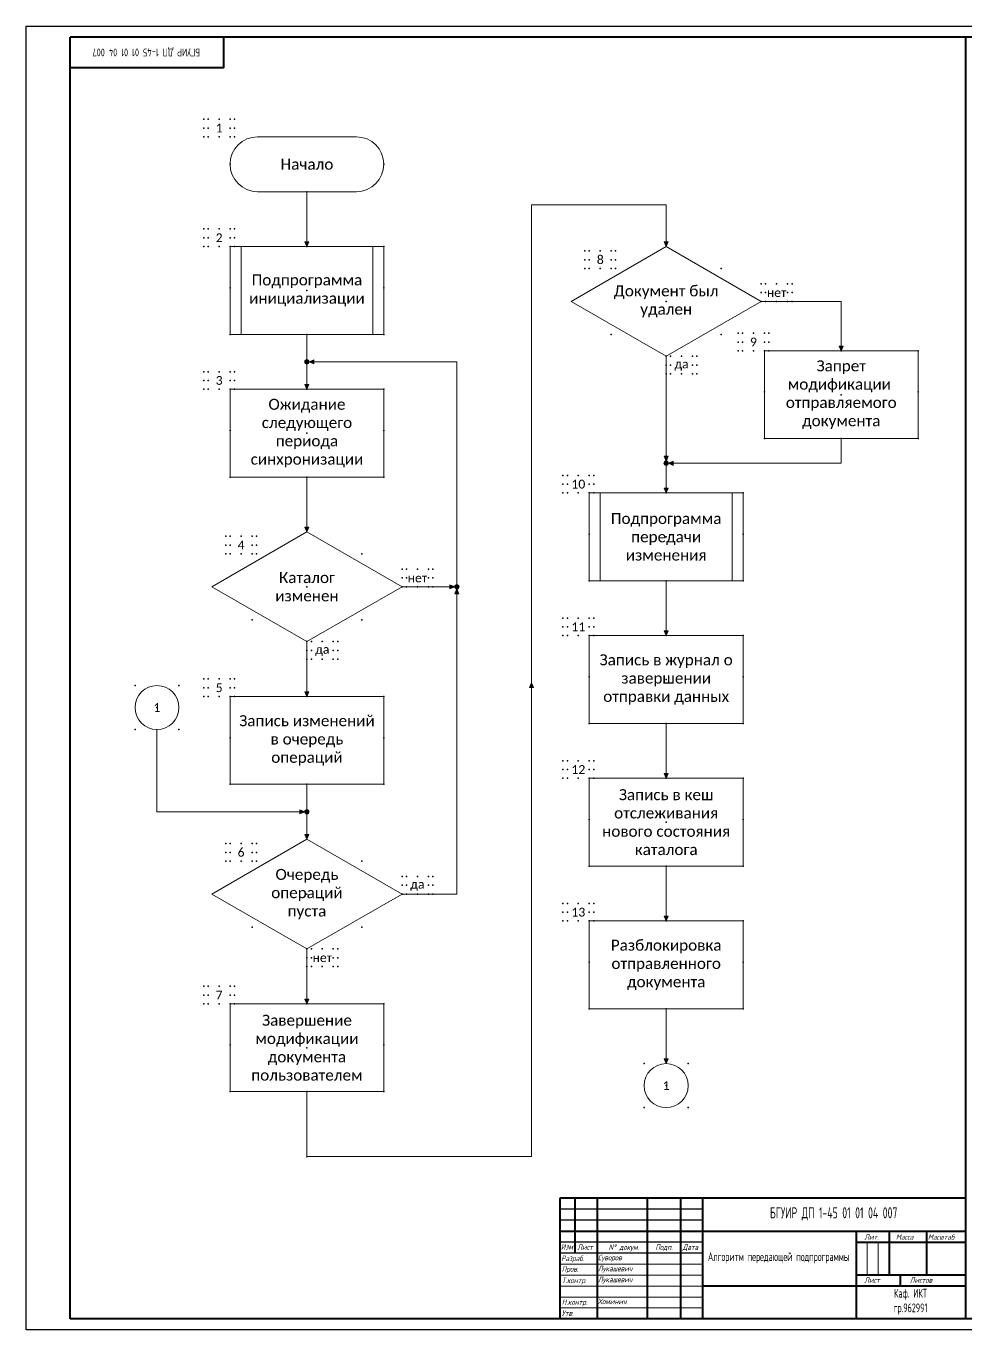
# Model space of a CAD drawing. Extents: x -285 to 1165, y -1314 to -720.
# Drawn here: x -285 to 143, y -1314 to -720 of the extents above; entities that cross this region are included whole.
import ezdxf

# ---------------------------------------------------------------- set-up
doc = ezdxf.new("R2010")
doc.units = 0
doc.header["$MEASUREMENT"] = 0
doc.layers.get('0').update_dxf_attribs({"linetype": 'CONTINUOUS'})
doc.layers.add('KONTUR', color=7, linetype='CONTINUOUS')
doc.layers.add('Тонкие', color=7, linetype='CONTINUOUS')
doc.layers.add('Невидимка', color=131, linetype='CONTINUOUS', plot=False)
for name, color, linetype, lineweight in [('Основная', 7, 'CONTINUOUS', 40), ('Схема', 50, 'CONTINUOUS', 20), ('текст', 7, 'CONTINUOUS', 20), ('тонкая', 7, 'CONTINUOUS', 20)]:
    doc.layers.add(name, color=color, linetype=linetype, lineweight=lineweight)
doc.styles.add('ЕСКД', font='eskd15.shx', dxfattribs={"width": 0.8})
doc.styles.add('стиль1', font='romans.shx', dxfattribs={"width": 0.75, "oblique": 15, "height": 3.5})

msp = doc.modelspace()

# ---------------------------------------------------------------- hatches: boundary and pattern name
at = {"layer": 'Схема'}
h = msp.add_hatch(color=256, dxfattribs=at)
h.dxf.hatch_style = 1
h.paths.add_polyline_path([(-156.43, -818.44), (-157.36, -818.44), (-157.36, -820.62)])
h.paths.add_polyline_path([(-157.36, -818.44), (-158.3, -818.44), (-157.36, -820.62)])
h = msp.add_hatch(color=256, dxfattribs=at)
h.dxf.hatch_style = 1
h.paths.add_polyline_path([(7.17, -818.44), (6.23, -818.44), (6.23, -820.62)])
h.paths.add_polyline_path([(6.23, -818.44), (5.3, -818.44), (6.23, -820.62)])
h = msp.add_hatch(color=256, dxfattribs=at)
h.dxf.hatch_style = 1
h.paths.add_polyline_path([(86.9, -865.94), (85.96, -865.94), (85.96, -868.12)])
h.paths.add_polyline_path([(85.96, -865.94), (85.03, -865.94), (85.96, -868.12)])
h = msp.add_hatch(color=256, dxfattribs=at)
h.dxf.hatch_style = 1
h.paths.add_polyline_path([(-157.36, -872.12), (-157.36, -874.12, 0.414214), (-156.36, -873.12, 0.414214)])
h.paths.add_polyline_path([(-157.36, -872.12, 0.414214), (-158.36, -873.12, 0.414214), (-157.36, -874.12)])
h = msp.add_hatch(color=256, dxfattribs=at)
h.dxf.hatch_style = 1
h.paths.add_polyline_path([(-154.22, -874.05), (-154.22, -873.11), (-156.41, -873.11)])
h.paths.add_polyline_path([(-154.22, -873.11), (-154.22, -872.18), (-156.41, -873.11)])
h = msp.add_hatch(color=256, dxfattribs=at)
h.dxf.hatch_style = 1
h.paths.add_polyline_path([(-156.43, -883.44), (-157.36, -883.44), (-157.36, -885.62)])
h.paths.add_polyline_path([(-157.36, -883.44), (-158.3, -883.44), (-157.36, -885.62)])
h = msp.add_hatch(color=256, dxfattribs=at)
h.dxf.hatch_style = 1
h.paths.add_polyline_path([(6.23, -918.37), (6.23, -920.37, 0.414214), (7.23, -919.37, 0.414214)])
h.paths.add_polyline_path([(6.23, -918.37, 0.414214), (5.23, -919.37, 0.414214), (6.23, -920.37)])
h = msp.add_hatch(color=256, dxfattribs=at)
h.dxf.hatch_style = 1
h.paths.add_polyline_path([(7.17, -916.19), (6.23, -916.19), (6.23, -918.37)])
h.paths.add_polyline_path([(6.23, -916.19), (5.3, -916.19), (6.23, -918.37)])
h = msp.add_hatch(color=256, dxfattribs=at)
h.dxf.hatch_style = 1
h.paths.add_polyline_path([(9.42, -920.31), (9.42, -919.37), (7.23, -919.37)])
h.paths.add_polyline_path([(9.42, -919.37), (9.42, -918.44), (7.23, -919.37)])
h = msp.add_hatch(color=256, dxfattribs=at)
h.dxf.hatch_style = 1
h.paths.add_polyline_path([(7.17, -930.69), (6.23, -930.69), (6.23, -932.87)])
h.paths.add_polyline_path([(6.23, -930.69), (5.3, -930.69), (6.23, -932.87)])
h = msp.add_hatch(color=256, dxfattribs=at)
h.dxf.hatch_style = 1
h.paths.add_polyline_path([(-156.43, -948.44), (-157.36, -948.44), (-157.36, -950.62)])
h.paths.add_polyline_path([(-157.36, -948.44), (-158.3, -948.44), (-157.36, -950.62)])
h = msp.add_hatch(color=256, dxfattribs=at)
h.dxf.hatch_style = 1
h.paths.add_polyline_path([(-92.25, -974.69), (-92.25, -975.62), (-90.07, -975.62)])
h.paths.add_polyline_path([(-92.25, -975.62), (-92.25, -976.56), (-90.07, -975.62)])
h = msp.add_hatch(color=256, dxfattribs=at)
h.dxf.hatch_style = 1
h.paths.add_polyline_path([(-89.06, -974.62), (-89.06, -976.62, 0.414214), (-88.06, -975.62, 0.414214)])
h.paths.add_polyline_path([(-89.06, -974.62, 0.414214), (-90.06, -975.62, 0.414214), (-89.06, -976.62)])
h = msp.add_hatch(color=256, dxfattribs=at)
h.dxf.hatch_style = 1
h.paths.add_polyline_path([(-90, -978.81), (-89.06, -978.81), (-89.06, -976.62)])
h.paths.add_polyline_path([(-89.06, -978.81), (-88.12, -978.81), (-89.06, -976.62)])
h = msp.add_hatch(color=256, dxfattribs=at)
h.dxf.hatch_style = 1
h.paths.add_polyline_path([(7.17, -995.69), (6.23, -995.69), (6.23, -997.87)])
h.paths.add_polyline_path([(6.23, -995.69), (5.3, -995.69), (6.23, -997.87)])
h = msp.add_hatch(color=256, dxfattribs=at)
h.dxf.hatch_style = 1
h.paths.add_polyline_path([(-56.03, -1021.57), (-55.09, -1021.57), (-55.09, -1019.38)])
h.paths.add_polyline_path([(-55.09, -1021.57), (-54.16, -1021.57), (-55.09, -1019.38)])
h = msp.add_hatch(color=256, dxfattribs=at)
h.dxf.hatch_style = 1
h.paths.add_polyline_path([(-156.43, -1023.44), (-157.36, -1023.44), (-157.36, -1025.62)])
h.paths.add_polyline_path([(-157.36, -1023.44), (-158.3, -1023.44), (-157.36, -1025.62)])
h = msp.add_hatch(color=256, dxfattribs=at)
h.dxf.hatch_style = 1
h.paths.add_polyline_path([(7.17, -1060.69), (6.23, -1060.69), (6.23, -1062.87)])
h.paths.add_polyline_path([(6.23, -1060.69), (5.3, -1060.69), (6.23, -1062.87)])
h = msp.add_hatch(color=256, dxfattribs=at)
h.dxf.hatch_style = 1
h.paths.add_polyline_path([(-160.56, -1077.19), (-160.56, -1078.12), (-158.37, -1078.12)])
h.paths.add_polyline_path([(-160.56, -1078.12), (-160.56, -1079.06), (-158.37, -1078.12)])
h = msp.add_hatch(color=256, dxfattribs=at)
h.dxf.hatch_style = 1
h.paths.add_polyline_path([(-157.36, -1077.12), (-157.36, -1079.12, 0.414214), (-156.36, -1078.12, 0.414214)])
h.paths.add_polyline_path([(-157.36, -1077.12, 0.414214), (-158.36, -1078.12, 0.414214), (-157.36, -1079.12)])
h = msp.add_hatch(color=256, dxfattribs=at)
h.dxf.hatch_style = 1
h.paths.add_polyline_path([(-156.43, -1088.44), (-157.36, -1088.44), (-157.36, -1090.62)])
h.paths.add_polyline_path([(-157.36, -1088.44), (-158.3, -1088.44), (-157.36, -1090.62)])
h = msp.add_hatch(color=256, dxfattribs=at)
h.dxf.hatch_style = 1
h.paths.add_polyline_path([(-156.43, -1088.44), (-157.36, -1088.44), (-157.36, -1090.62)])
h.paths.add_polyline_path([(-157.36, -1088.44), (-158.3, -1088.44), (-157.36, -1090.62)])
h = msp.add_hatch(color=256, dxfattribs=at)
h.dxf.hatch_style = 1
h.paths.add_polyline_path([(7.17, -1125.69), (6.23, -1125.69), (6.23, -1127.87)])
h.paths.add_polyline_path([(6.23, -1125.69), (5.3, -1125.69), (6.23, -1127.87)])
h = msp.add_hatch(color=256, dxfattribs=at)
h.dxf.hatch_style = 1
h.paths.add_polyline_path([(-156.43, -1163.44), (-157.36, -1163.44), (-157.36, -1165.62)])
h.paths.add_polyline_path([(-157.36, -1163.44), (-158.3, -1163.44), (-157.36, -1165.62)])
h = msp.add_hatch(color=256, dxfattribs=at)
h.dxf.hatch_style = 1
h.paths.add_polyline_path([(-156.43, -1163.44), (-157.36, -1163.44), (-157.36, -1165.62)])
h.paths.add_polyline_path([(-157.36, -1163.44), (-158.3, -1163.44), (-157.36, -1165.62)])
h = msp.add_hatch(color=256, dxfattribs=at)
h.dxf.hatch_style = 1
h.paths.add_polyline_path([(7.17, -1190.69), (6.23, -1190.69), (6.23, -1192.87)])
h.paths.add_polyline_path([(6.23, -1190.69), (5.3, -1190.69), (6.23, -1192.87)])
h = msp.add_hatch(color=256, dxfattribs=at)
h.dxf.hatch_style = 1
h.paths.add_polyline_path([(7.17, -1190.69), (6.23, -1190.69), (6.23, -1192.87)])
h.paths.add_polyline_path([(6.23, -1190.69), (5.3, -1190.69), (6.23, -1192.87)])

# ---------------------------------------------------------------- linework, layer by layer
for p, q in [((22.74, -1259.18), (-42.26, -1259.18)), ((22.74, -1264.18), (-42.26, -1264.18)), ((22.74, -1274.18), (-42.26, -1274.18)), ((22.74, -1279.18), (-42.26, -1279.18))]:
    msp.add_line(p, q)
at = {"layer": 'KONTUR'}
for p, q in [((-285.26, -1314.18), (-285.26, -720.18)), ((-285.26, -720.18), (555.74, -720.18)), ((555.74, -1314.18), (-285.26, -1314.18))]:
    msp.add_line(p, q, dxfattribs=at)
at = {"layer": 'Невидимка'}
for p in [(-204.36, -762.62), (-202.36, -762.62), (-197.36, -762.62), (-192.36, -762.62), (-190.36, -762.62), (-204.36, -766.62), (-204.36, -770.62), (-202.36, -766.62), (-202.36, -770.62), (-197.36, -770.62), (-192.36, -766.62), (-192.36, -770.62), (-190.36, -766.62), (-190.36, -770.62), (-192.36, -783.12), (-122.36, -783.12), (-157.36, -795.62), (-204.36, -812.62), (-202.36, -812.62), (-197.36, -812.62), (-192.36, -812.62), (-190.36, -812.62), (-204.36, -816.62), (-202.36, -816.62), (-192.36, -816.62), (-190.36, -816.62), (-204.36, -820.62), (-202.36, -820.62), (-197.36, -820.62), (-192.36, -820.62), (-192.36, -820.62), (-190.36, -820.62), (-157.36, -820.62), (-122.36, -820.62), (-30.77, -822.62), (-28.77, -822.62), (-23.77, -822.62), (-18.77, -822.62), (-16.77, -822.62), (-30.77, -826.62), (-30.77, -830.62), (-28.77, -826.62), (-28.77, -830.62), (-23.77, -830.62), (-18.77, -826.62), (-18.77, -830.62), (-18.77, -830.62), (-16.77, -826.62), (-16.77, -830.62), (31.23, -830.62), (-192.36, -839.37), (-157.36, -840.62), (-157.36, -840.62), (-122.36, -839.37), (49.54, -837.62), (49.54, -841.62), (51.54, -837.62), (51.54, -841.62), (56.54, -837.62), (61.54, -837.62), (61.54, -841.62), (63.54, -837.62), (63.54, -841.62), (6.23, -845.62), (49.54, -845.62), (51.54, -845.62), (56.54, -845.62), (61.54, -845.62), (63.54, -845.62), (-192.36, -860.62), (-157.36, -860.62), (-122.36, -860.62), (-18.77, -860.62), (31.23, -860.62), (38.96, -860.12), (40.96, -860.12), (45.96, -860.12), (50.96, -860.12), (52.96, -860.12), (38.96, -864.12), (40.96, -864.12), (50.96, -864.12), (52.96, -864.12), (6.23, -870.62), (8.23, -870.62), (13.23, -870.62), (18.23, -870.62), (20.23, -870.62), (38.96, -868.12), (40.96, -868.12), (45.96, -868.12), (50.96, -868.12), (50.96, -868.12), (50.96, -868.12), (52.96, -868.12), (85.96, -868.12), (85.96, -868.12), (120.96, -868.12), (120.96, -868.12), (-204.36, -877.62), (-202.36, -877.62), (-197.36, -877.62), (-192.36, -877.62), (-190.36, -877.62), (6.23, -874.62), (6.23, -878.62), (8.23, -874.62), (8.23, -878.62), (13.23, -878.62), (18.23, -874.62), (18.23, -878.62), (20.23, -874.62), (20.23, -878.62), (-204.36, -881.62), (-202.36, -881.62), (-192.36, -881.62), (-190.36, -881.62), (-204.36, -885.62), (-202.36, -885.62), (-197.36, -885.62), (-192.36, -885.62), (-192.36, -885.62), (-190.36, -885.62), (-157.36, -885.62), (-122.36, -885.62), (50.96, -886.87), (50.96, -886.87), (85.96, -888.12), (85.96, -888.12), (85.96, -888.12), (85.96, -888.12), (120.96, -886.87), (120.96, -886.87), (-192.36, -904.37), (-157.36, -905.62), (-157.36, -905.62), (-122.36, -904.37), (50.96, -908.12), (50.96, -908.12), (85.96, -908.12), (85.96, -908.12), (120.96, -908.12), (120.96, -908.12), (-192.36, -925.62), (-157.36, -925.62), (-122.36, -925.62), (-40.77, -924.87), (-38.77, -924.87), (-33.77, -924.87), (-28.77, -924.87), (-26.77, -924.87), (-40.77, -928.87), (-38.77, -928.87), (-28.77, -928.87), (-26.77, -928.87), (-40.77, -932.87), (-38.77, -932.87), (-33.77, -932.87), (-28.77, -932.87), (-28.77, -932.87), (-26.77, -932.87), (6.23, -932.87), (41.23, -932.87), (-194.36, -952.62), (-192.36, -952.62), (-187.36, -952.62), (-182.36, -952.62), (-180.36, -952.62), (-28.77, -951.62), (6.23, -952.87), (6.23, -952.87), (41.23, -951.62), (-194.36, -956.62), (-194.36, -960.62), (-192.36, -956.62), (-192.36, -960.62), (-187.36, -960.62), (-182.36, -956.62), (-182.36, -960.62), (-182.36, -960.62), (-180.36, -956.62), (-180.36, -960.62), (-132.36, -960.62), (-114.06, -967.62), (-112.06, -967.62), (-107.06, -967.62), (-102.06, -967.62), (-100.06, -967.62), (-114.06, -971.62), (-112.06, -971.62), (-102.06, -971.62), (-100.06, -971.62), (-28.77, -972.87), (6.23, -972.87), (41.23, -972.87), (-157.36, -975.62), (-114.06, -975.62), (-112.06, -975.62), (-107.06, -975.62), (-102.06, -975.62), (-100.06, -975.62), (-182.36, -990.62), (-132.36, -990.62), (-40.77, -989.87), (-38.77, -989.87), (-33.77, -989.87), (-28.77, -989.87), (-26.77, -989.87), (-40.77, -993.87), (-40.77, -997.87), (-38.77, -993.87), (-38.77, -997.87), (-33.77, -997.87), (-28.77, -993.87), (-28.77, -997.87), (-28.77, -997.87), (-26.77, -993.87), (-26.77, -997.87), (6.23, -997.87), (41.23, -997.87), (-157.36, -1000.62), (-155.36, -1000.62), (-150.36, -1000.62), (-145.36, -1000.62), (-143.36, -1000.62), (-157.36, -1004.62), (-157.36, -1008.62), (-155.36, -1004.62), (-155.36, -1008.62), (-150.36, -1008.62), (-145.36, -1004.62), (-145.36, -1008.62), (-143.36, -1004.62), (-143.36, -1008.62), (-235.66, -1020.62), (-215.66, -1020.62), (-204.36, -1017.62), (-204.36, -1021.62), (-202.36, -1017.62), (-202.36, -1021.62), (-197.36, -1017.62), (-192.36, -1017.62), (-192.36, -1021.62), (-190.36, -1017.62), (-190.36, -1021.62), (-28.77, -1016.62), (6.23, -1017.87), (6.23, -1017.87), (41.23, -1016.62), (-204.36, -1025.62), (-202.36, -1025.62), (-197.36, -1025.62), (-192.36, -1025.62), (-192.36, -1025.62), (-192.36, -1025.62), (-190.36, -1025.62), (-157.36, -1025.62), (-157.36, -1025.62), (-122.36, -1025.62), (-122.36, -1025.62), (-225.66, -1030.62), (-225.66, -1030.62), (-28.77, -1037.87), (6.23, -1037.87), (41.23, -1037.87), (-235.66, -1040.62), (-215.66, -1040.62), (-192.36, -1044.37), (-192.36, -1044.37), (-122.36, -1044.37), (-122.36, -1044.37), (-157.36, -1045.62), (-157.36, -1045.62), (-157.36, -1045.62), (-157.36, -1045.62), (-40.77, -1054.87), (-38.77, -1054.87), (-33.77, -1054.87), (-28.77, -1054.87), (-26.77, -1054.87), (-40.77, -1058.87), (-40.77, -1062.87), (-38.77, -1058.87), (-38.77, -1062.87), (-33.77, -1062.87), (-28.77, -1058.87), (-28.77, -1062.87), (-28.77, -1062.87), (-26.77, -1058.87), (-26.77, -1062.87), (6.23, -1062.87), (41.23, -1062.87), (-192.36, -1065.62), (-192.36, -1065.62), (-157.36, -1065.62), (-157.36, -1065.62), (-122.36, -1065.62), (-122.36, -1065.62), (-28.77, -1081.62), (6.23, -1082.87), (6.23, -1082.87), (41.23, -1081.62), (-194.36, -1092.62), (-192.36, -1092.62), (-187.36, -1092.62), (-182.36, -1092.62), (-180.36, -1092.62), (-194.36, -1096.62), (-192.36, -1096.62), (-182.36, -1096.62), (-180.36, -1096.62), (-194.36, -1100.62), (-192.36, -1100.62), (-187.36, -1100.62), (-182.36, -1100.62), (-182.36, -1100.62), (-180.36, -1100.62), (-132.36, -1100.62), (-28.77, -1102.87), (6.23, -1102.87), (41.23, -1102.87), (-114.06, -1107.62), (-112.06, -1107.62), (-107.06, -1107.62), (-102.06, -1107.62), (-100.06, -1107.62), (-157.36, -1115.62), (-114.06, -1111.62), (-114.06, -1115.62), (-112.06, -1111.62), (-112.06, -1115.62), (-107.06, -1115.62), (-102.06, -1111.62), (-102.06, -1115.62), (-100.06, -1111.62), (-100.06, -1115.62), (-40.77, -1119.87), (-38.77, -1119.87), (-33.77, -1119.87), (-28.77, -1119.87), (-26.77, -1119.87), (-40.77, -1123.87), (-40.77, -1127.87), (-38.77, -1123.87), (-38.77, -1127.87), (-33.77, -1127.87), (-28.77, -1123.87), (-28.77, -1127.87), (-28.77, -1127.87), (-28.77, -1127.87), (-26.77, -1123.87), (-26.77, -1127.87), (6.23, -1127.87), (6.23, -1127.87), (41.23, -1127.87), (41.23, -1127.87), (-182.36, -1130.62), (-132.36, -1130.62), (-157.36, -1140.62), (-157.36, -1144.62), (-155.36, -1140.62), (-155.36, -1144.62), (-150.36, -1140.62), (-145.36, -1140.62), (-145.36, -1144.62), (-143.36, -1140.62), (-143.36, -1144.62), (-157.36, -1148.62), (-155.36, -1148.62), (-150.36, -1148.62), (-145.36, -1148.62), (-143.36, -1148.62), (-28.77, -1146.62), (-28.77, -1146.62), (6.23, -1147.87), (6.23, -1147.87), (6.23, -1147.87), (6.23, -1147.87), (41.23, -1146.62), (41.23, -1146.62), (-204.36, -1157.62), (-202.36, -1157.62), (-197.36, -1157.62), (-192.36, -1157.62), (-190.36, -1157.62), (-204.36, -1161.62), (-202.36, -1161.62), (-192.36, -1161.62), (-190.36, -1161.62), (-204.36, -1165.62), (-202.36, -1165.62), (-197.36, -1165.62), (-192.36, -1165.62), (-192.36, -1165.62), (-192.36, -1165.62), (-190.36, -1165.62), (-157.36, -1165.62), (-157.36, -1165.62), (-122.36, -1165.62), (-122.36, -1165.62), (-28.77, -1167.87), (-28.77, -1167.87), (6.23, -1167.87), (6.23, -1167.87), (41.23, -1167.87), (41.23, -1167.87), (-192.36, -1184.37), (-192.36, -1184.37), (-157.36, -1185.62), (-157.36, -1185.62), (-157.36, -1185.62), (-157.36, -1185.62), (-122.36, -1184.37), (-122.36, -1184.37), (-3.77, -1192.87), (16.23, -1192.87), (-192.36, -1205.62), (-192.36, -1205.62), (-157.36, -1205.62), (-157.36, -1205.62), (-122.36, -1205.62), (-122.36, -1205.62), (6.23, -1202.87), (6.23, -1202.87), (-3.77, -1212.87), (16.23, -1212.87)]:
    msp.add_point(p, dxfattribs=at)
at = {"layer": 'Основная'}
for p, q in [((-265.26, -1269.18), (-265.26, -725.18)), ((550.74, -725.18), (-265.26, -725.18)), ((-195.26, -739.18), (-195.26, -725.18)), ((142.74, -1309.18), (142.74, -725.18)), ((-195.26, -739.18), (-265.26, -739.18)), ((-42.26, -1254.18), (-42.26, -1309.18)), ((142.74, -1254.18), (-42.26, -1254.18)), ((-35.26, -1279.18), (-35.26, -1254.18)), ((-25.26, -1254.18), (-25.26, -1309.18)), ((-2.26, -1309.18), (-2.26, -1254.18)), ((12.74, -1254.18), (12.74, -1309.18)), ((22.74, -1254.18), (22.74, -1309.18)), ((-265.26, -1309.18), (-265.26, -1269.18)), ((-42.26, -1269.18), (142.74, -1269.18)), ((92.74, -1269.18), (92.74, -1309.18)), ((107.74, -1269.18), (107.74, -1289.18)), ((124.74, -1269.18), (124.74, -1289.18)), ((92.74, -1274.18), (142.74, -1274.18)), ((142.74, -1294.18), (22.74, -1294.18)), ((142.74, -1289.18), (92.74, -1289.18)), ((112.74, -1289.18), (112.74, -1294.18)), ((550.74, -1309.18), (-265.26, -1309.18))]:
    msp.add_line(p, q, dxfattribs=at)
at = {"layer": 'Схема'}
for p, q in [((-179.86, -770.62), (-134.86, -770.62)), ((-179.86, -795.62), (-134.86, -795.62)), ((-157.36, -795.62), (-157.36, -820.62)), ((-55.09, -801.63), (6.23, -801.63)), ((-55.09, -1235.13), (-55.09, -801.63)), ((6.23, -801.63), (6.23, -820.62)), ((-158.3, -818.44), (-157.36, -820.62)), ((-158.3, -818.44), (-156.43, -818.44)), ((-156.43, -818.44), (-157.36, -820.62)), ((5.3, -818.44), (6.23, -820.62)), ((5.3, -818.44), (7.17, -818.44)), ((7.17, -818.44), (6.23, -820.62)), ((-192.36, -820.62), (-122.36, -820.62)), ((-192.36, -820.62), (-192.36, -860.62)), ((-187.36, -820.62), (-187.36, -860.62)), ((-127.36, -820.62), (-127.36, -860.62)), ((-122.36, -820.62), (-122.36, -860.62)), ((6.23, -820.62), (-37.07, -845.62)), ((6.23, -820.62), (49.54, -845.62)), ((6.23, -870.62), (-37.07, -845.62)), ((6.23, -870.62), (49.54, -845.62)), ((49.54, -845.62), (85.96, -845.62)), ((85.96, -845.62), (85.96, -868.12)), ((-192.36, -860.62), (-122.36, -860.62)), ((-157.36, -873.12), (-157.36, -860.62)), ((85.03, -865.94), (85.96, -868.12)), ((85.03, -865.94), (86.9, -865.94)), ((86.9, -865.94), (85.96, -868.12)), ((-157.36, -873.12), (-157.36, -885.62)), ((-157.36, -873.12), (-89.06, -873.12)), ((-154.22, -872.18), (-156.41, -873.11)), ((-154.22, -874.05), (-156.41, -873.11)), ((-154.22, -872.18), (-154.22, -874.05)), ((-89.06, -975.62), (-89.06, -873.12)), ((6.23, -870.62), (6.23, -919.37)), ((50.96, -868.12), (120.96, -868.12)), ((50.96, -868.12), (50.96, -908.12)), ((50.96, -868.12), (120.96, -868.12)), ((50.96, -868.12), (50.96, -908.12)), ((120.96, -868.12), (120.96, -908.12)), ((120.96, -868.12), (120.96, -908.12)), ((-158.3, -883.44), (-157.36, -885.62)), ((-158.3, -883.44), (-156.43, -883.44)), ((-156.43, -883.44), (-157.36, -885.62)), ((-192.36, -885.62), (-122.36, -885.62)), ((-192.36, -885.62), (-192.36, -925.62)), ((-122.36, -885.62), (-122.36, -925.62)), ((50.96, -908.12), (120.96, -908.12)), ((50.96, -908.12), (120.96, -908.12)), ((85.96, -919.37), (85.96, -908.12)), ((5.3, -916.19), (6.23, -918.37)), ((5.3, -916.19), (7.17, -916.19)), ((7.17, -916.19), (6.23, -918.37)), ((6.23, -919.37), (85.96, -919.37)), ((6.23, -920.37), (6.23, -932.87)), ((9.42, -918.44), (7.23, -919.37)), ((9.42, -920.31), (7.23, -919.37)), ((9.42, -918.44), (9.42, -920.31)), ((-192.36, -925.62), (-122.36, -925.62)), ((-157.36, -925.62), (-157.36, -950.62)), ((5.3, -930.69), (6.23, -932.87)), ((5.3, -930.69), (7.17, -930.69)), ((7.17, -930.69), (6.23, -932.87)), ((-28.77, -932.87), (41.23, -932.87)), ((-28.77, -932.87), (-28.77, -972.87)), ((-23.77, -932.87), (-23.77, -972.87)), ((36.23, -932.87), (36.23, -972.87)), ((41.23, -932.87), (41.23, -972.87)), ((-158.3, -948.44), (-157.36, -950.62)), ((-158.3, -948.44), (-156.43, -948.44)), ((-156.43, -948.44), (-157.36, -950.62)), ((-157.36, -950.62), (-200.66, -975.62)), ((-157.36, -950.62), (-114.06, -975.62)), ((-28.77, -972.87), (41.23, -972.87)), ((6.23, -972.87), (6.23, -997.87)), ((-157.36, -1000.62), (-200.66, -975.62)), ((-157.36, -1000.62), (-114.06, -975.62)), ((-114.06, -975.62), (-89.06, -975.62)), ((-92.25, -974.69), (-90.07, -975.62)), ((-92.25, -976.56), (-92.25, -974.69)), ((-92.25, -976.56), (-90.07, -975.62)), ((-90, -978.81), (-89.06, -976.62)), ((-88.12, -978.81), (-90, -978.81)), ((-89.06, -1115.62), (-89.06, -975.62)), ((-88.12, -978.81), (-89.06, -976.62)), ((-28.77, -997.87), (41.23, -997.87)), ((-28.77, -997.87), (-28.77, -1037.87)), ((5.3, -995.69), (6.23, -997.87)), ((5.3, -995.69), (7.17, -995.69)), ((7.17, -995.69), (6.23, -997.87)), ((41.23, -997.87), (41.23, -1037.87)), ((-157.36, -1000.62), (-157.36, -1025.62)), ((-157.36, -1000.62), (-157.36, -1025.62)), ((-56.03, -1021.57), (-55.09, -1019.38)), ((-54.16, -1021.57), (-56.03, -1021.57)), ((-54.16, -1021.57), (-55.09, -1019.38)), ((-192.36, -1025.62), (-122.36, -1025.62)), ((-192.36, -1025.62), (-192.36, -1065.62)), ((-192.36, -1025.62), (-122.36, -1025.62)), ((-192.36, -1025.62), (-192.36, -1065.62)), ((-158.3, -1023.44), (-157.36, -1025.62)), ((-158.3, -1023.44), (-156.43, -1023.44)), ((-156.43, -1023.44), (-157.36, -1025.62)), ((-122.36, -1025.62), (-122.36, -1065.62)), ((-122.36, -1025.62), (-122.36, -1065.62)), ((-28.77, -1037.87), (41.23, -1037.87)), ((6.23, -1037.87), (6.23, -1062.87)), ((-225.66, -1040.62), (-225.66, -1078.12)), ((-28.77, -1062.87), (41.23, -1062.87)), ((-28.77, -1062.87), (-28.77, -1102.87)), ((5.3, -1060.69), (6.23, -1062.87)), ((5.3, -1060.69), (7.17, -1060.69)), ((7.17, -1060.69), (6.23, -1062.87)), ((41.23, -1062.87), (41.23, -1102.87)), ((-192.36, -1065.62), (-122.36, -1065.62)), ((-192.36, -1065.62), (-122.36, -1065.62)), ((-157.36, -1065.62), (-157.36, -1090.62)), ((-157.36, -1065.62), (-157.36, -1090.62)), ((-157.36, -1078.12), (-225.66, -1078.12)), ((-160.56, -1077.19), (-158.37, -1078.12)), ((-160.56, -1079.06), (-160.56, -1077.19)), ((-160.56, -1079.06), (-158.37, -1078.12)), ((-157.36, -1090.62), (-200.66, -1115.62)), ((-158.3, -1088.44), (-157.36, -1090.62)), ((-158.3, -1088.44), (-156.43, -1088.44)), ((-158.3, -1088.44), (-157.36, -1090.62)), ((-158.3, -1088.44), (-156.43, -1088.44)), ((-156.43, -1088.44), (-157.36, -1090.62)), ((-156.43, -1088.44), (-157.36, -1090.62)), ((-157.36, -1090.62), (-114.06, -1115.62)), ((-28.77, -1102.87), (41.23, -1102.87)), ((6.23, -1102.87), (6.23, -1127.87)), ((-157.36, -1140.62), (-200.66, -1115.62)), ((-157.36, -1140.62), (-114.06, -1115.62)), ((-114.06, -1115.62), (-89.06, -1115.62)), ((-28.77, -1127.87), (41.23, -1127.87)), ((-28.77, -1127.87), (-28.77, -1167.87)), ((-28.77, -1127.87), (41.23, -1127.87)), ((-28.77, -1127.87), (-28.77, -1167.87)), ((5.3, -1125.69), (6.23, -1127.87)), ((5.3, -1125.69), (7.17, -1125.69)), ((7.17, -1125.69), (6.23, -1127.87)), ((41.23, -1127.87), (41.23, -1167.87)), ((41.23, -1127.87), (41.23, -1167.87)), ((-157.36, -1140.62), (-157.36, -1165.62)), ((-157.36, -1140.62), (-157.36, -1165.62)), ((-158.3, -1163.44), (-157.36, -1165.62)), ((-158.3, -1163.44), (-156.43, -1163.44)), ((-158.3, -1163.44), (-157.36, -1165.62)), ((-158.3, -1163.44), (-156.43, -1163.44)), ((-156.43, -1163.44), (-157.36, -1165.62)), ((-156.43, -1163.44), (-157.36, -1165.62)), ((-192.36, -1165.62), (-122.36, -1165.62)), ((-192.36, -1165.62), (-192.36, -1205.62)), ((-192.36, -1165.62), (-122.36, -1165.62)), ((-192.36, -1165.62), (-192.36, -1205.62)), ((-122.36, -1165.62), (-122.36, -1205.62)), ((-122.36, -1165.62), (-122.36, -1205.62)), ((-28.77, -1167.87), (41.23, -1167.87)), ((-28.77, -1167.87), (41.23, -1167.87)), ((6.23, -1167.87), (6.23, -1192.87)), ((6.23, -1167.87), (6.23, -1192.87)), ((5.3, -1190.69), (6.23, -1192.87)), ((5.3, -1190.69), (7.17, -1190.69)), ((5.3, -1190.69), (6.23, -1192.87)), ((5.3, -1190.69), (7.17, -1190.69)), ((7.17, -1190.69), (6.23, -1192.87)), ((7.17, -1190.69), (6.23, -1192.87)), ((-192.36, -1205.62), (-122.36, -1205.62)), ((-192.36, -1205.62), (-122.36, -1205.62)), ((-157.36, -1205.62), (-157.36, -1235.62)), ((-157.36, -1235.13), (-55.09, -1235.13))]:
    msp.add_line(p, q, dxfattribs=at)
for centre, radius in [((-157.36, -873.12), 1), ((6.23, -919.37), 1), ((-89.06, -975.62), 1), ((-225.66, -1030.62), 10), ((-157.36, -1078.12), 1), ((6.23, -1202.87), 10)]:
    msp.add_circle(centre, radius, dxfattribs=at)
for centre, start, end in [((-179.86, -783.12), 90, 270), ((-134.86, -783.12), 270, 90)]:
    msp.add_arc(centre, 12.5, start, end, dxfattribs=at)
at = {"layer": 'тонкая'}
for p, q in [((97.72, -1274.39), (97.72, -1289.18)), ((102.8, -1274.39), (102.8, -1289.18)), ((-42.26, -1284.18), (22.74, -1284.18)), ((22.74, -1289.18), (-42.26, -1289.18)), ((22.74, -1294.18), (-42.26, -1294.18))]:
    msp.add_line(p, q, dxfattribs=at)
for points in [[(-42.26, -1299.18), (22.74, -1299.18)], [(-42.26, -1304.18), (22.74, -1304.18)]]:
    msp.add_lwpolyline(points, dxfattribs=at)

# ---------------------------------------------------------------- texts
at = {"layer": 'Схема', "attachment_point": 5}
for s, width, gutter_width, insert, char_height in [('{\\fCalibri|b0|i0|c0|p34;1}', 10, 20, (-197.36, -766.62), 4), ('{\\fCalibri|b0|i0|c204|p34;Начало}', 37.5, 25, (-157.36, -783.12), 5), ('{\\fCalibri|b0|i0|c204|p34;2}', 10, 20, (-197.36, -816.62), 4), ('{\\fCalibri|b0|i0|c204|p34;8}', 10, 20, (-23.77, -826.62), 4), ('{\\fCalibri|b0|i0|c204|p34;Подпрограмма инициализации}', 62.5, 25, (-157.36, -840.62), 5), ('{\\fCalibri|b0|i0|c204|p34;Документ был удален}', 50, 20, (6.23, -845.62), 5), ('{\\fCalibri|b0|i0|c204|p34;нет}', 10, 20, (56.54, -841.62), 4), ('{\\fCalibri|b0|i0|c204|p34;9}', 10, 20, (45.96, -864.12), 4), ('{\\fCalibri|b0|i0|c204|p34;да}', 10, 20, (13.23, -874.62), 4), ('{\\fCalibri|b0|i0|c204|p34;Запрет модификации \\fCalibri|b0|i0|c0|p34; \\fCalibri|b0|i0|c204|p34;отправляемого документа}', 62.5, 25, (85.96, -888.12), 5), ('{\\fCalibri|b0|i0|c204|p34;3}', 10, 20, (-197.36, -881.62), 4), ('{\\fCalibri|b0|i0|c204|p34;Ожидание следующего периода синхронизации}', 62.5, 25, (-157.36, -905.62), 5), ('{\\fCalibri|b0|i0|c204|p34;10}', 10, 20, (-33.77, -928.87), 4), ('{\\fCalibri|b0|i0|c204|p34;Подпрограмма передачи изменения}', 62.5, 25, (6.23, -952.87), 5), ('{\\fCalibri|b0|i0|c204|p34;4}', 10, 20, (-187.36, -956.62), 4), ('{\\fCalibri|b0|i0|c204|p34;Каталог изменен}', 50, 20, (-157.36, -975.62), 5), ('{\\fCalibri|b0|i0|c204|p34;нет}', 10, 20, (-107.06, -971.62), 4), ('{\\fCalibri|b0|i0|c0|p34;1\\fCalibri|b0|i0|c204|p34;1}', 10, 20, (-33.77, -993.87), 4), ('{\\fCalibri|b0|i0|c204|p34;да}', 10, 20, (-150.36, -1004.62), 4), ('{\\fCalibri|b0|i0|c204|p34;Запись в журнал о завершении отправки данных}', 62.5, 25, (6.23, -1017.87), 5), ('{\\fCalibri|b0|i0|c204|p34;5}', 10, 20, (-197.36, -1021.62), 4), ('{\\fCalibri|b0|i0|c0|p34;1}', 20, 20, (-225.66, -1030.62), 4), ('{\\fCalibri|b0|i0|c204|p34;Запись изменений в очередь операций}', 62.5, 25, (-157.36, -1045.62), 5), ('{\\fCalibri|b0|i0|c0|p34;1\\fCalibri|b0|i0|c204|p34;2}', 10, 20, (-33.77, -1058.87), 4), ('{\\fCalibri|b0|i0|c204|p34;Запись в кеш отслеживания нового состояния каталога}', 62.5, 25, (6.23, -1082.87), 5), ('{\\fCalibri|b0|i0|c204|p34;6}', 10, 20, (-187.36, -1096.62), 4), ('{\\fCalibri|b0|i0|c204|p34;Очередь операций пуста}', 50, 20, (-157.36, -1115.62), 5), ('{\\fCalibri|b0|i0|c204|p34;да}', 10, 20, (-107.06, -1111.62), 4), ('{\\fCalibri|b0|i0|c0|p34;1\\fCalibri|b0|i0|c204|p34;3}', 10, 20, (-33.77, -1123.87), 4), ('{\\fCalibri|b0|i0|c204|p34;Разблокировка отправленного документа}', 62.5, 25, (6.23, -1147.87), 5), ('{\\fCalibri|b0|i0|c204|p34;нет}', 10, 20, (-150.36, -1144.62), 4), ('{\\fCalibri|b0|i0|c204|p34;7}', 10, 20, (-197.36, -1161.62), 4), ('{\\fCalibri|b0|i0|c204|p34;Завершение\\Pмодификации документа пользователем}', 62.5, 25, (-157.36, -1185.62), 5), ('{\\fCalibri|b0|i0|c0|p34;1}', 20, 20, (6.23, -1202.87), 4)]:
    msp.add_mtext_dynamic_manual_height_columns(s, width=width, gutter_width=gutter_width, heights=[0], dxfattribs=dict(at, insert=insert, char_height=char_height))
at = {"layer": 'текст', "style": 'стиль1', "oblique": 15, "width": 0.75}
for s, p in [('Лит.', (96.45, -1273.11)), ('Масса', (110.83, -1273.11)), ('Масштаб', (125.42, -1273.11)), ('Изм', (-41.72, -1277.57)), ('Лист', (-34.24, -1277.72)), ('N%%d докум. ', (-19.96, -1277.72)), ('Подп.', (1.29, -1277.72)), ('Дата', (13.74, -1277.72)), ('Разраб.', (-41.6, -1282.82)), ('Суворов', (-24.84, -1282.47)), ('Пров.', (-41.3, -1287.65)), ('Лукашевич', (-24.84, -1287.47)), ('Т.контр.', (-41.3, -1292.84)), ('Лукашевич', (-24.84, -1292.47)), ('Лист', (96.45, -1292.73)), ('Листов', (117.18, -1292.73)), ('Н.контр.', (-41.3, -1302.77)), ('Хоминич', (-24.84, -1302.47)), ('Утв.', (-41.3, -1307.79))]:
    msp.add_text(s, height=2.5, dxfattribs=at).set_placement(p)
at = {"layer": 'Тонкие', "insert": (-230.5, -731.83), "char_height": 3.5, "attachment_point": 5, "rotation": 180, "style": 'ЕСКД'}
msp.add_mtext_dynamic_manual_height_columns('\\pxt11;БГУИР ДП 1-45 01 01 04 007', width=70, gutter_width=20, heights=[0], dxfattribs=at)
at = {"layer": 'Тонкие', "attachment_point": 5, "style": 'ЕСКД'}
for s, width, insert, char_height in [('БГУИР ДП 1-45 01 01 04 007', 120, (82.5, -1261.33), 5), ('Алгоритм передающей подпрограммы', 70, (57.5, -1281.33), 4), ('Каф. ИКТ\\Pгр.962991', 50, (117.5, -1301.33), 4)]:
    msp.add_mtext_dynamic_manual_height_columns(s, width=width, gutter_width=20, heights=[0], dxfattribs=dict(at, insert=insert, char_height=char_height))

doc.saveas('drawing.dxf')
